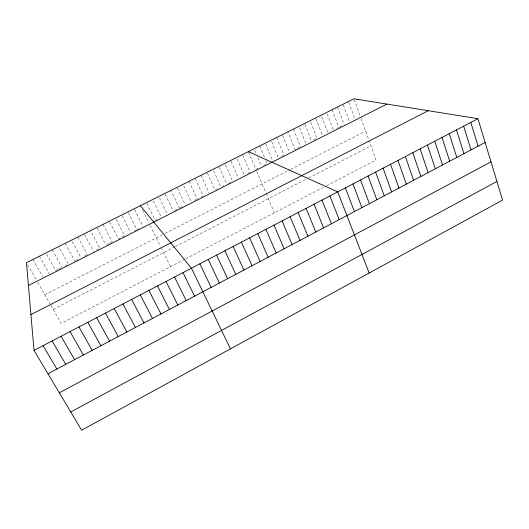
<?xml version="1.0" encoding="UTF-8"?>
<svg xmlns="http://www.w3.org/2000/svg" width="529" height="529" viewBox="0 0 529 529"><rect width="100%" height="100%" fill="white"/><g stroke="black" fill="none" stroke-linecap="round" stroke-linejoin="round"><path stroke-width="0.4" stroke-dasharray="2.65 1.98" d="M184.925 259.19L61.172 323.404L50.387 304.559M185.58 258.853L323.186 187.451M326.525 185.712L376.059 160.009L369.176 140.965M53.171 309.412L174.808 246.812M175.469 246.474L306.093 179.245M308.81 177.85L370.948 145.872M44.786 294.759L162.297 234.81M164.969 233.448L289.846 169.73M290.533 169.379L365.605 131.08M57.82 269.532L55.704 270.603L46.254 253.695M58.527 269.175L60.65 268.104M64.875 265.968L68.4 264.183L58.712 246.56M75.416 260.632L78.914 258.866M84.508 256.036L86.597 254.978M96.331 250.052L99.802 248.299L90.485 230.651M106.719 244.801L108.789 243.757M109.477 243.406L111.546 242.361M134.154 230.922L136.198 229.89M138.915 228.515L136.879 229.546L127.998 211.878M157.199 219.271L155.176 220.289L146.507 202.614M174.643 210.443L179.318 208.076L170.927 190.387M179.986 207.738L183.318 206.059M194.599 200.346L196.583 199.347M201.205 197.006L203.189 196.001L195.062 178.306M215.753 189.647L217.227 188.906M222.372 186.301L223.84 185.553M228.244 183.332L230.439 182.221M247.922 173.373L250.105 172.275L242.507 154.561M258.007 168.275L255.891 169.346L248.359 151.631M263.634 165.425L265.743 164.36M281.818 156.227L283.908 155.169M299.844 147.108L295.01 149.555L287.902 131.84M313.598 140.152L317.023 138.419L310.159 120.698M336.768 128.435L338.798 127.41M339.473 127.066L342.852 125.353M27.66 264.817L36.521 280.31M37.704 282.387L49.99 303.858M32.943 259.455L42.935 277.064M39.41 256.215L49.329 273.83M52.298 249.767L62.058 267.39M65.1 243.36L74.715 260.989M72.242 241.581L80.633 257.094M77.836 236.985L87.298 254.628M84.547 234.519L93.56 251.46M97.157 228.204L105.661 244.444M103.062 224.356L112.234 242.011M109.688 221.929L118.423 238.883L124.593 235.762L115.567 218.1M122.166 215.72L130.749 232.648M134.551 209.517L142.995 226.452M142.539 210.112L148.728 222.63M150.124 225.453L160.446 246.322M161.14 247.724L170.51 266.669M153.35 201.02L161.239 217.221M159.46 197.958L167.283 214.166M165.2 194.169L173.314 211.117M177.334 188.093L185.315 205.047M183.715 185.805L191.286 202.025M189.058 181.315L197.244 199.01M201.053 175.311L209.114 193.006M207.361 173.056L215.019 190.017M213.643 170.814L220.904 187.041M219.251 167.104L226.782 184.072M225.493 164.876L232.634 181.11M231.067 161.186L238.473 178.154M237.27 158.978L243.975 174.471M256.783 171.436L265.684 192.358M266.279 193.766L274.366 212.777M254.674 150.256L256.234 153.946M257.788 157.635L261.214 165.756M259.732 145.938L264.368 157.007M265.908 160.697L267.145 163.653M265.703 143.842L272.746 160.816M271.655 141.752L278.333 157.992M276.68 137.454L283.61 154.435M282.598 135.378L289.469 152.359M293.489 129.043L300.538 146.764M299.645 127.727L305.755 143.233M304.902 124.209L311.541 141.197M315.978 118.701L322.492 135.655M321.777 116.717L327.94 132.898M327.266 113.966L333.376 130.147M332.166 109.682L338.514 126.636M337.634 106.951L344.207 124.672M343.367 104.993L349.596 121.941M348.796 102.269L354.979 119.223M354.212 99.558L360.342 116.512M361.095 118.602L368.918 140.258"/><path stroke-width="0.79" d="M70.767 411.992L496.91 181.46M59.321 392.802L490.985 161.854M47.954 373.752L485.119 142.44M34.021 350.383L477.938 118.688L502.55 200.107L81.631 430.216L34.021 350.383L26.45 262.708L353.934 98.784L477.938 118.688M30.933 314.61L428.239 110.713M28.421 285.528L386.944 104.087M248.359 151.631L337.72 191.868L369.169 273.024M140.35 205.695L191.458 268.21L230.459 348.856M43.08 345.649L56.867 369.037M52.106 340.941L65.741 364.336M61.086 336.252L74.582 359.66M70.04 331.584L83.384 355.005M78.947 326.929L92.145 350.37M87.821 322.3L100.874 345.748M96.655 317.691L109.563 341.152M105.456 313.095L118.225 336.57M114.218 308.526L126.841 332.007M122.94 303.97L135.431 327.464M131.628 299.434L143.981 322.941M140.284 294.918L152.491 318.438M148.9 290.421L160.975 313.948M157.483 285.944L169.419 309.478M166.033 281.481L177.83 305.028M174.544 277.037L186.208 300.598M183.021 272.614L194.553 296.18M199.869 263.819L211.137 287.406M208.241 259.448L219.383 283.048M216.579 255.097L227.596 278.704M224.885 250.759L235.769 274.372M233.157 246.448L243.915 270.068M241.396 242.143L252.029 265.776M249.602 237.865L260.109 261.498M257.775 233.6L268.157 257.239M265.915 229.348L276.171 253.001M274.022 225.116L284.152 248.775M282.096 220.904L292.107 244.57M290.137 216.705L300.029 240.378M298.144 212.526L307.918 236.198M306.126 208.36L315.773 232.046M314.074 204.214L323.603 227.9M321.989 200.081L331.405 223.774M329.871 195.968L339.168 219.667M345.358 187.888L354.43 211.593M352.962 183.913L361.922 207.626M360.54 179.959L369.387 203.678M368.085 176.025L376.827 199.737M375.61 172.097L384.239 195.823M383.095 168.189L391.619 191.915M390.561 164.294L398.972 188.02M397.993 160.413L406.298 184.145M405.399 156.551L413.599 180.283M412.772 152.702L420.872 176.435M420.125 148.861L428.113 172.606M427.445 145.045L435.334 168.784M434.739 141.236L442.528 164.982M442.006 137.441L449.69 161.186M449.247 133.665L456.825 157.411M456.461 129.896L463.94 153.648M463.649 126.147L471.028 149.899M470.803 122.411L478.084 146.163"/></g></svg>
